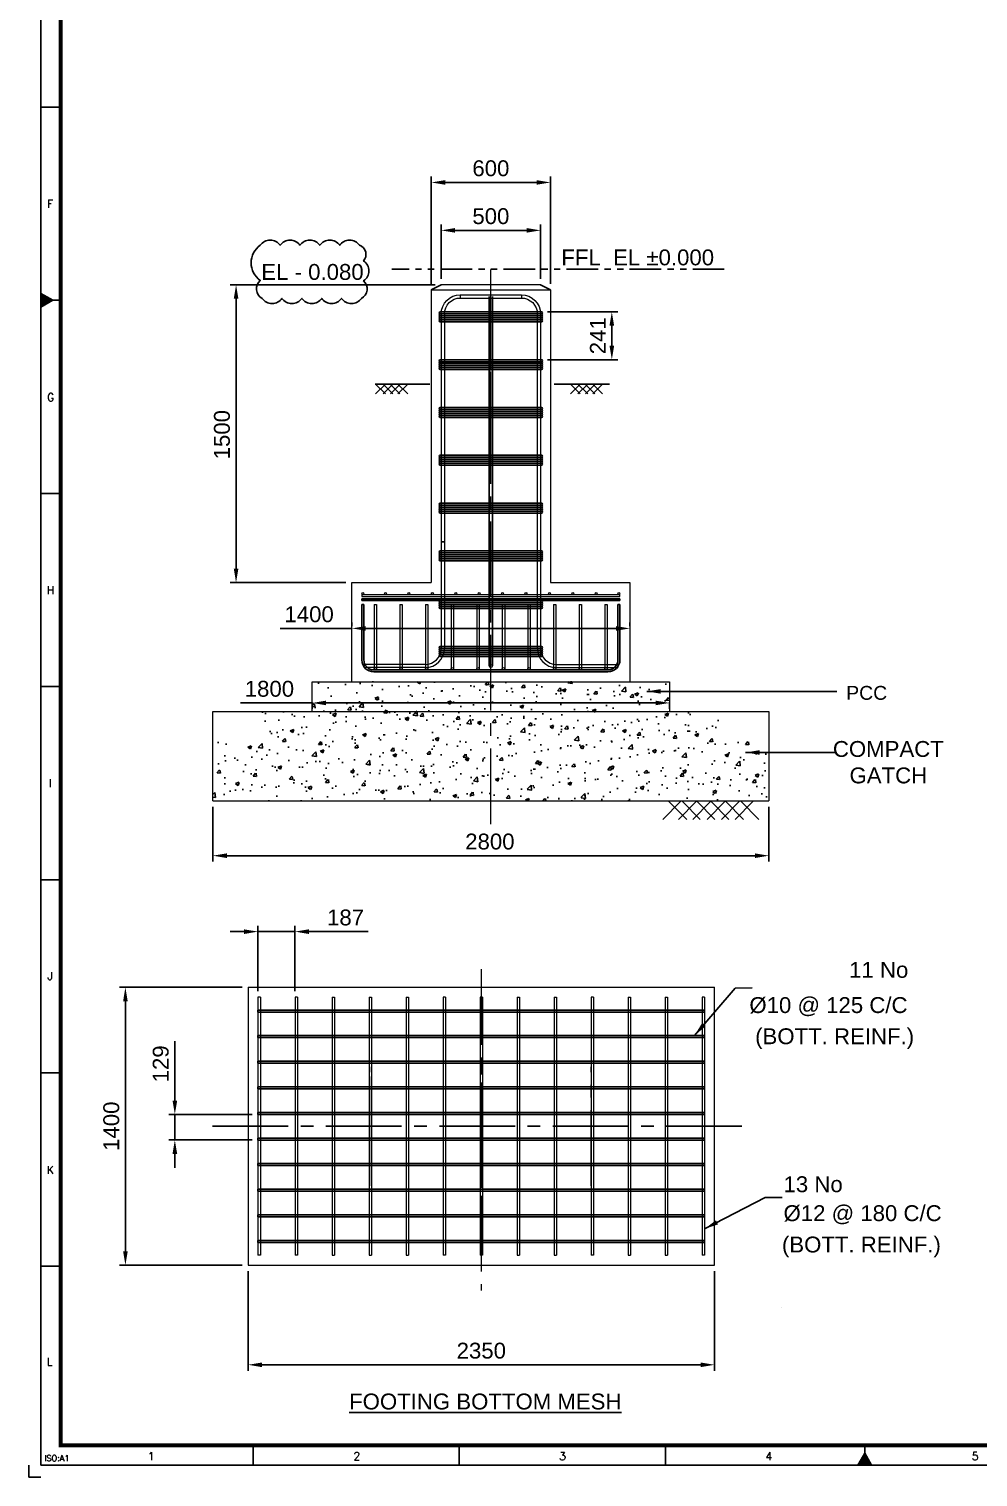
# Model space of a CAD drawing. Header units: millimetres. Extents: x -1055 to 11244, y -20673 to 2560.
# Drawn here: x 3362.9 to 3602, y 1148.8 to 1513.7 of the extents above; entities that cross this region are included whole.
import ezdxf
from ezdxf.enums import TextEntityAlignment as Align

# ---------------------------------------------------------------- set-up
doc = ezdxf.new("R2010")
doc.units = ezdxf.units.MM
doc.linetypes.add('CENTER2', pattern=[28.575, 19.05, -3.175, 3.175, -3.175])
doc.linetypes.add('PHANTOM2', pattern=[31.75, 15.875, -3.175, 3.175, -3.175, 3.175, -3.175])
doc.layers.add('BORDER', color=6, linetype='Continuous')
doc.styles.add('ROMANS', font='romans.shx', dxfattribs={"width": 0.8})
doc.styles.get("Standard").update_dxf_attribs({"font": 'arial.ttf'})
doc.dimstyles.new('ISO-25', dxfattribs={"dimtxt": 4, "dimasz": 3.5, "dimexe": 1.5, "dimexo": 1.5, "dimgap": 1.5, "dimtad": 1, "dimtxsty": 'Standard', "dimcen": 0, "dimadec": 0, "dimazin": 0, "dimtfac": 1, "dimtmove": 0, "dimatfit": 3, "dimfxl": 1, "dimarcsym": 0})

# ---------------------------------------------------------------- blocks, each defined once
blk = doc.blocks.new('A1B')
at = {"layer": 'BORDER', "color": 1}
for p, q in [((3, 345.17), (8, 345.17)), ((3, 247.84), (8, 247.84)), ((3, 199.17), (8, 199.17)), ((3, 150.51), (8, 150.51)), ((3, 101.84), (8, 101.84)), ((3, 53.17), (8, 53.17)), ((56.44, 8), (56.44, 3)), ((108.38, 8), (108.38, 3)), ((160.31, 8), (160.31, 3))]:
    blk.add_line(p, q, dxfattribs=at)
at = {"layer": 'BORDER'}
for p, q in [((6, 296.5), (3, 298.23)), ((8, 296.5), (3, 296.5)), ((6, 296.5), (3, 294.77)), ((210.5, 5), (210.5, 8)), ((210.5, 5), (210.5, 8)), ((210.5, 3), (210.5, 8)), ((210.5, 6), (208.77, 3)), ((210.5, 6), (212.23, 3))]:
    blk.add_line(p, q, dxfattribs=at)
blk.add_lwpolyline([(837, 3), (837, 590), (3, 590), (3, 3)], close=True, dxfattribs=at)
at = {"layer": 'BORDER', "const_width": 1}
blk.add_lwpolyline([(8, 8), (832, 8), (832, 585), (8, 585)], close=True, dxfattribs=at)
at = {"layer": 'BORDER', "color": 1}
blk.add_lwpolyline([(0, 3), (0, 0), (3, 0)], dxfattribs=at)
at = {"layer": 'BORDER'}
for points in [[(3, 298.23), (3, 294.77), (6, 296.5)], [(212.23, 3), (208.77, 3), (210.5, 6)]]:
    blk.add_solid(points, dxfattribs=at)
at = {"layer": 'BORDER', "color": 1, "style": 'ROMANS'}
for s, height, p in [('F', 2, (5.34, 319.81)), ('G', 2, (5.44, 271.07)), ('H', 2, (5.43, 222.46)), ('I', 2, (5.31, 173.82)), ('J', 2, (5.33, 125.23)), ('K', 2, (5.38, 76.36)), ('L', 2, (5.2, 28.07)), ('ISO:A1', 1.5, (7.03, 4)), ('1', 2, (30.81, 4.25)), ('2', 2, (82.56, 4.25)), ('3', 2, (134.41, 4.25)), ('4', 2, (186.37, 4.25)), ('5', 2, (238.32, 4.25))]:
    blk.add_text(s, height=height, dxfattribs=at).set_placement(p, align=Align.CENTER)
blk = doc.blocks.new('*D27901')
at = {"color": 0, "lineweight": -2}
for p, q in [((3465.27, 1449.21), (3413.59, 1449.21)), ((3415.09, 1445.71), (3415.09, 1377.71)), ((3442.77, 1374.21), (3413.59, 1374.21))]:
    blk.add_line(p, q, dxfattribs=at)
at = {"color": 0}
for points in [[(3415.68, 1445.71), (3414.51, 1445.71), (3415.09, 1449.21)], [(3414.51, 1377.71), (3415.68, 1377.71), (3415.09, 1374.21)]]:
    blk.add_solid(points, dxfattribs=at)
at = {"layer": 'Defpoints', "color": 0}
for p in [(3466.77, 1449.21), (3415.09, 1374.21), (3444.27, 1374.21)]:
    blk.add_point(p, dxfattribs=at)
at = {"color": 0, "insert": (3411.55, 1411.47), "char_height": 4, "attachment_point": 5, "rotation": 90}
blk.add_mtext('1500', dxfattribs=at)
blk = doc.blocks.new('*D27902')
at = {"color": 0, "lineweight": -2}
for p, q in [((3464.27, 1449.46), (3464.27, 1476.52)), ((3490.77, 1475.02), (3467.77, 1475.02)), ((3494.27, 1449.46), (3494.27, 1476.52))]:
    blk.add_line(p, q, dxfattribs=at)
at = {"color": 0}
for points in [[(3467.77, 1475.61), (3467.77, 1474.44), (3464.27, 1475.02)], [(3490.77, 1474.44), (3490.77, 1475.61), (3494.27, 1475.02)]]:
    blk.add_solid(points, dxfattribs=at)
at = {"layer": 'Defpoints', "color": 0}
for p in [(3464.27, 1475.02), (3464.27, 1447.96), (3494.27, 1447.96)]:
    blk.add_point(p, dxfattribs=at)
at = {"color": 0, "insert": (3479.27, 1478.57), "char_height": 4, "attachment_point": 5}
blk.add_mtext('600', dxfattribs=at)
blk = doc.blocks.new('*D27903')
at = {"color": 0, "lineweight": -2}
for p, q in [((3444.27, 1362.66), (3426.21, 1362.66)), ((3444.27, 1363.21), (3444.27, 1364.16)), ((3510.77, 1362.66), (3447.77, 1362.66)), ((3514.27, 1363.21), (3514.27, 1364.16))]:
    blk.add_line(p, q, dxfattribs=at)
at = {"color": 0}
for points in [[(3447.77, 1363.24), (3447.77, 1362.08), (3444.27, 1362.66)], [(3510.77, 1362.08), (3510.77, 1363.24), (3514.27, 1362.66)]]:
    blk.add_solid(points, dxfattribs=at)
at = {"layer": 'Defpoints', "color": 0}
for p in [(3444.27, 1362.66), (3444.27, 1361.71), (3514.27, 1361.71)]:
    blk.add_point(p, dxfattribs=at)
at = {"color": 0, "insert": (3433.49, 1366.2), "char_height": 4, "attachment_point": 5}
blk.add_mtext('1400', dxfattribs=at)
blk = doc.blocks.new('*D27904')
at = {"color": 0, "lineweight": -2}
for p, q in [((3434.27, 1343.88), (3416.21, 1343.88)), ((3434.27, 1343.96), (3434.27, 1342.38)), ((3437.77, 1343.88), (3520.77, 1343.88)), ((3524.27, 1343.96), (3524.27, 1342.38))]:
    blk.add_line(p, q, dxfattribs=at)
at = {"color": 0}
for points in [[(3437.77, 1344.46), (3437.77, 1343.3), (3434.27, 1343.88)], [(3520.77, 1343.3), (3520.77, 1344.46), (3524.27, 1343.88)]]:
    blk.add_solid(points, dxfattribs=at)
at = {"layer": 'Defpoints', "color": 0}
for p in [(3434.27, 1345.46), (3524.27, 1345.46), (3524.27, 1343.88)]:
    blk.add_point(p, dxfattribs=at)
at = {"color": 0, "insert": (3423.49, 1347.42), "char_height": 4, "attachment_point": 5}
blk.add_mtext('1800', dxfattribs=at)
blk = doc.blocks.new('*D27905')
at = {"color": 0, "lineweight": -2}
for p, q in [((3409.27, 1317.71), (3409.27, 1303.89)), ((3549.27, 1317.71), (3549.27, 1303.89)), ((3412.77, 1305.39), (3545.77, 1305.39))]:
    blk.add_line(p, q, dxfattribs=at)
at = {"color": 0}
for points in [[(3412.77, 1305.98), (3412.77, 1304.81), (3409.27, 1305.39)], [(3545.77, 1304.81), (3545.77, 1305.98), (3549.27, 1305.39)]]:
    blk.add_solid(points, dxfattribs=at)
at = {"layer": 'Defpoints', "color": 0}
for p in [(3409.27, 1319.21), (3549.27, 1319.21), (3549.27, 1305.39)]:
    blk.add_point(p, dxfattribs=at)
at = {"color": 0, "insert": (3479.02, 1308.93), "char_height": 4, "attachment_point": 5}
blk.add_mtext('2800', dxfattribs=at)
blk = doc.blocks.new('*D27906')
at = {"color": 0, "lineweight": -2}
for p, q in [((3466.77, 1450.71), (3466.77, 1464.45)), ((3491.77, 1450.71), (3491.77, 1464.45)), ((3470.27, 1462.95), (3488.27, 1462.95))]:
    blk.add_line(p, q, dxfattribs=at)
at = {"color": 0}
for points in [[(3470.27, 1463.54), (3470.27, 1462.37), (3466.77, 1462.95)], [(3488.27, 1462.37), (3488.27, 1463.54), (3491.77, 1462.95)]]:
    blk.add_solid(points, dxfattribs=at)
at = {"layer": 'Defpoints', "color": 0}
for p in [(3491.77, 1462.95), (3466.77, 1449.21), (3491.77, 1449.21)]:
    blk.add_point(p, dxfattribs=at)
at = {"color": 0, "insert": (3479.27, 1466.5), "char_height": 4, "attachment_point": 5}
blk.add_mtext('500', dxfattribs=at)
blk = doc.blocks.new('A$7E9611101311A7')
at = {"color": 113, "lineweight": 0}
for p, q in [((0, 52), (0, 0)), ((0.48, 52), (0, 52)), ((0.48, 52), (0.48, 0)), ((7.46, 52), (7.46, 0)), ((7.94, 52), (7.46, 52)), ((7.94, 52), (7.94, 0)), ((14.92, 52), (14.92, 0)), ((14.92, 52), (15.4, 52)), ((15.4, 52), (15.4, 0)), ((22.38, 52), (22.38, 0)), ((22.38, 52), (22.86, 52)), ((22.86, 52), (22.86, 0)), ((29.84, 52), (29.84, 0)), ((29.84, 52), (30.32, 52)), ((30.32, 52), (30.32, 0)), ((37.3, 52), (37.3, 0)), ((37.78, 52), (37.3, 52)), ((37.78, 52), (37.78, 0)), ((44.76, 52), (44.76, 0)), ((45.24, 52), (44.76, 52)), ((45.24, 52), (45.24, 0)), ((52.22, 52), (52.22, 0)), ((52.22, 52), (52.7, 52)), ((52.7, 52), (52.7, 0)), ((59.68, 52), (59.68, 0)), ((59.68, 52), (60.16, 52)), ((60.16, 52), (60.16, 0)), ((67.14, 52), (67.14, 0)), ((67.62, 52), (67.14, 52)), ((67.62, 52), (67.62, 0)), ((74.6, 52), (74.6, 0)), ((74.6, 52), (75.08, 52)), ((75.08, 52), (75.08, 0)), ((82.06, 52), (82.06, 0)), ((82.06, 52), (82.54, 52)), ((82.54, 52), (82.54, 0)), ((89.52, 52), (89.52, 0)), ((90, 52), (89.52, 52)), ((90, 52), (90, 0)), ((0.48, 0), (0, 0)), ((7.94, 0), (7.46, 0)), ((14.92, 0), (15.4, 0)), ((22.38, 0), (22.86, 0)), ((29.84, 0), (30.32, 0)), ((37.78, 0), (37.3, 0)), ((45.24, 0), (44.76, 0)), ((52.22, 0), (52.7, 0)), ((59.68, 0), (60.16, 0)), ((67.62, 0), (67.14, 0)), ((74.6, 0), (75.08, 0)), ((82.06, 0), (82.54, 0)), ((90, 0), (89.52, 0))]:
    blk.add_line(p, q, dxfattribs=at)
blk = doc.blocks.new('*D27908')
at = {"color": 0, "lineweight": -2}
for p, q in [((3418.11, 1200.73), (3418.11, 1175.62)), ((3535.61, 1200.73), (3535.61, 1175.62)), ((3421.61, 1177.12), (3532.11, 1177.12))]:
    blk.add_line(p, q, dxfattribs=at)
at = {"color": 0}
for points in [[(3421.61, 1177.7), (3421.61, 1176.53), (3418.11, 1177.12)], [(3532.11, 1176.53), (3532.11, 1177.7), (3535.61, 1177.12)]]:
    blk.add_solid(points, dxfattribs=at)
at = {"layer": 'Defpoints', "color": 0}
for p in [(3418.11, 1202.23), (3535.61, 1202.23), (3535.61, 1177.12)]:
    blk.add_point(p, dxfattribs=at)
at = {"color": 0, "insert": (3476.86, 1180.66), "char_height": 4, "attachment_point": 5}
blk.add_mtext('2350', dxfattribs=at)
blk = doc.blocks.new('*D27909')
at = {"color": 0, "lineweight": -2}
for p, q in [((3416.61, 1272.23), (3385.72, 1272.23)), ((3387.22, 1268.73), (3387.22, 1205.73)), ((3416.61, 1202.23), (3385.72, 1202.23))]:
    blk.add_line(p, q, dxfattribs=at)
at = {"color": 0}
for points in [[(3387.8, 1268.73), (3386.64, 1268.73), (3387.22, 1272.23)], [(3386.64, 1205.73), (3387.8, 1205.73), (3387.22, 1202.23)]]:
    blk.add_solid(points, dxfattribs=at)
at = {"layer": 'Defpoints', "color": 0}
for p in [(3418.11, 1272.23), (3387.22, 1202.23), (3418.11, 1202.23)]:
    blk.add_point(p, dxfattribs=at)
at = {"color": 0, "insert": (3383.68, 1237.23), "char_height": 4, "attachment_point": 5, "rotation": 90}
blk.add_mtext('1400', dxfattribs=at)
blk = doc.blocks.new('*D27914')
at = {"color": 0, "lineweight": -2}
for p, q in [((3493.52, 1442.41), (3511.23, 1442.41)), ((3509.73, 1438.91), (3509.73, 1433.86)), ((3493.52, 1430.36), (3511.23, 1430.36))]:
    blk.add_line(p, q, dxfattribs=at)
at = {"color": 0}
for points in [[(3510.31, 1438.91), (3509.15, 1438.91), (3509.73, 1442.41)], [(3509.15, 1433.86), (3510.31, 1433.86), (3509.73, 1430.36)]]:
    blk.add_solid(points, dxfattribs=at)
at = {"layer": 'Defpoints', "color": 0}
for p in [(3492.02, 1442.41), (3492.02, 1430.36), (3509.73, 1430.36)]:
    blk.add_point(p, dxfattribs=at)
at = {"color": 0, "insert": (3506.22, 1436.39), "char_height": 4, "attachment_point": 5, "rotation": 90}
blk.add_mtext('241', dxfattribs=at)
blk = doc.blocks.new('*D27915')
at = {"color": 0, "lineweight": -2}
for p, q in [((3417.11, 1286.26), (3413.61, 1286.26)), ((3420.61, 1271.23), (3420.61, 1287.76)), ((3420.61, 1286.26), (3429.93, 1286.26)), ((3429.93, 1271.23), (3429.93, 1287.76)), ((3433.43, 1286.26), (3448.4, 1286.26))]:
    blk.add_line(p, q, dxfattribs=at)
at = {"color": 0}
for points in [[(3417.11, 1285.67), (3417.11, 1286.84), (3420.61, 1286.26)], [(3433.43, 1286.84), (3433.43, 1285.67), (3429.93, 1286.26)]]:
    blk.add_solid(points, dxfattribs=at)
at = {"layer": 'Defpoints', "color": 0}
for p in [(3429.93, 1286.26), (3420.61, 1269.73), (3429.93, 1269.73)]:
    blk.add_point(p, dxfattribs=at)
at = {"color": 0, "insert": (3442.67, 1289.8), "char_height": 4, "attachment_point": 5}
blk.add_mtext('187', dxfattribs=at)
blk = doc.blocks.new('*D27916')
at = {"color": 0, "lineweight": -2}
for p, q in [((3399.67, 1243.71), (3399.67, 1258.68)), ((3419.11, 1240.21), (3398.17, 1240.21)), ((3399.67, 1233.76), (3399.67, 1240.21)), ((3419.11, 1233.76), (3398.17, 1233.76)), ((3399.67, 1230.26), (3399.67, 1226.76))]:
    blk.add_line(p, q, dxfattribs=at)
at = {"color": 0}
for points in [[(3399.09, 1243.71), (3400.26, 1243.71), (3399.67, 1240.21)], [(3400.26, 1230.26), (3399.09, 1230.26), (3399.67, 1233.76)]]:
    blk.add_solid(points, dxfattribs=at)
at = {"layer": 'Defpoints', "color": 0}
for p in [(3399.67, 1240.21), (3420.61, 1240.21), (3420.61, 1233.76)]:
    blk.add_point(p, dxfattribs=at)
at = {"color": 0, "insert": (3396.13, 1252.94), "char_height": 4, "attachment_point": 5, "rotation": 90}
blk.add_mtext('129', dxfattribs=at)

msp = doc.modelspace()

# ---------------------------------------------------------------- hatches: boundary and pattern name
h = msp.add_hatch()
h.set_pattern_fill('AR-CONC', color=256, scale=0.05)
h.set_pattern_definition([(50, (583.0814, -11575.146), (9.1092334, -0.7969543), [0.9525, -10.4775]), (355, (583.081, -11575.146), (-1.762141, 9.552832), [0.762, -8.382]), (100.451, (583.8405, -11575.212), (7.347125, 8.7558344), [0.8095, -8.9045]), (46.1842, (583.081, -11572.606), (13.553952, -2.102116), [1.42875, -15.71625]), (96.6356, (584.211, -11572.781), (11.870212, 12.371278), [1.21425, -13.35675]), (351.184, (583.081, -11572.606), (11.87023, 12.371256), [1.143, -12.573]), (21, (584.3514, -11573.241), (7.580744, -5.113276), [0.9525, -10.4775]), (326, (584.351, -11573.241), (3.0901014, 9.209398), [0.762, -8.382]), (71.4514, (584.983, -11573.667), (10.6708245, 4.096143), [0.8095, -8.9045]), (37.5, (583.0814, -11575.1458), (0.1544302, 4.22775194), [0, -8.2804, 0, -8.509, 0, -8.41375]), (7.5, (583.0814, -11575.1458), (3.3409831, 5.0090287), [0, -4.8514, 0, -8.0899, 0, -3.20675]), (327.5, (580.2493, -11575.1458), (6.7795298, -0.2864372), [0, -3.175, 0, -9.906, 0, -13.1445]), (317.5, (578.9793, -11575.146), (7.406459, 1.2713246), [0, -4.1275, 0, -6.5786, 0, -9.3345])])
h.paths.add_polyline_path([(3479.269774, 1319.207461), (3479.269774, 1334.207461), (3409.269495, 1334.207461), (3409.269495, 1319.207461)])
h.paths.add_polyline_path([(3549.269495, 1331.398948), (3549.269495, 1334.207461), (3479.269774, 1334.207461), (3479.269774, 1319.207461), (3549.269495, 1319.207461)])
h.paths.add_polyline_path([(3479.269774, 1334.207461), (3479.269774, 1341.707461), (3421.769495, 1341.707461), (3421.769495, 1334.207461)])
h.paths.add_polyline_path([(3536.769495, 1334.207461), (3536.769495, 1341.707461), (3479.269774, 1341.707461), (3479.269774, 1334.207461)])
h.paths.add_polyline_path([(3479.269774, 1341.707461), (3479.269774, 1349.207461), (3434.269495, 1349.207461), (3434.269495, 1341.707461)])
h.paths.add_polyline_path([(3524.269495, 1343.721787), (3524.269495, 1349.207461), (3479.269774, 1349.207461), (3479.269774, 1341.707461), (3524.269495, 1341.707461)])
h.paths.add_polyline_path([(3391.285495, 1333.850361), (3405.269495, 1333.850361), (3405.269495, 1327.766361), (3391.285495, 1327.766361)], flags=9)
h.paths.add_polyline_path([(3376.214263, 1349.207461), (3376.214263, 1359.643461), (3382.298263, 1359.643461), (3382.298263, 1349.207461)], flags=9)
h.paths.add_polyline_path([(3376.221014, 1321.303461), (3376.221014, 1332.111461), (3382.305014, 1332.111461), (3382.305014, 1321.303461)], flags=9)
h.paths.add_polyline_path([(3391.285495, 1333.850361), (3405.269495, 1333.850361), (3405.269495, 1327.766361), (3391.285495, 1327.766361)], flags=9)
h.paths.add_polyline_path([(3403.785495, 1344.541461), (3417.769495, 1344.541461), (3417.769495, 1338.457461), (3403.785495, 1338.457461)], flags=9)
h.paths.add_polyline_path([(3403.785495, 1344.541461), (3417.769495, 1344.541461), (3417.769495, 1338.457461), (3403.785495, 1338.457461)], flags=9)
h.paths.add_polyline_path([(3416.729495, 1352.190548), (3430.269495, 1352.190548), (3430.269495, 1346.106548), (3416.729495, 1346.106548)], flags=9)
h.paths.add_polyline_path([(3416.729495, 1352.190548), (3430.269495, 1352.190548), (3430.269495, 1346.106548), (3416.729495, 1346.106548)], flags=9)

# ---------------------------------------------------------------- linework, layer by layer
at = {"color": 2, "linetype": 'PHANTOM2', "ltscale": 0.5}
msp.add_line((3538.032669, 1453.207461), (3454.348891, 1453.207461), dxfattribs=at)
at = {"color": 3, "linetype": 'CENTER2', "lineweight": 0}
for p, q in [((3479.269495, 1408.299481), (3479.269495, 1452.303946)), ((3479.269774, 1313.376344), (3479.269774, 1455.038579)), ((3476.859745, 1276.808248), (3476.859745, 1195.829363))]:
    msp.add_line(p, q, dxfattribs=at)
for p, q in [((3466.769774, 1449.207461), (3464.269495, 1447.957461)), ((3491.769774, 1449.207461), (3494.269774, 1447.957461)), ((3463.858519, 1424.207461), (3450.101258, 1424.207461)), ((3452.699562, 1424.207461), (3450.247499, 1421.755398)), ((3450.247499, 1424.207461), (3452.699562, 1421.755398)), ((3454.574562, 1424.207461), (3452.122499, 1421.755398)), ((3452.122499, 1424.207461), (3454.574562, 1421.755398)), ((3453.892401, 1424.207461), (3456.344464, 1421.755398)), ((3456.449562, 1424.207461), (3453.997499, 1421.755398)), ((3458.324562, 1424.207461), (3455.872499, 1421.755398)), ((3455.872499, 1424.207461), (3458.324562, 1421.755398)), ((3495.226426, 1424.207461), (3509.164364, 1424.207461)), ((3501.786986, 1424.207461), (3499.334923, 1421.755398)), ((3499.334923, 1424.207461), (3501.786986, 1421.755398)), ((3503.661986, 1424.207461), (3501.209923, 1421.755398)), ((3501.209923, 1424.207461), (3503.661986, 1421.755398)), ((3502.979824, 1424.207461), (3505.431888, 1421.755398)), ((3505.536986, 1424.207461), (3503.084923, 1421.755398)), ((3507.411986, 1424.207461), (3504.959923, 1421.755398)), ((3504.959923, 1424.207461), (3507.411986, 1421.755398)), ((3467.569495, 1384.467673), (3466.769495, 1384.467673)), ((3527.125629, 1319.089862), (3522.582131, 1314.546364)), ((3524.042301, 1319.089862), (3528.5858, 1314.546364)), ((3531.036192, 1319.089862), (3526.492694, 1314.546364)), ((3527.464044, 1319.089862), (3532.007542, 1314.546364)), ((3534.683543, 1319.089862), (3530.140045, 1314.546364)), ((3531.111395, 1319.089862), (3535.654893, 1314.546364)), ((3538.255692, 1319.089862), (3533.712193, 1314.546364)), ((3534.683543, 1319.089862), (3539.227042, 1314.546364)), ((3541.903043, 1319.089862), (3537.359545, 1314.546364)), ((3538.330895, 1319.089862), (3542.874393, 1314.546364)), ((3545.324785, 1319.089862), (3540.781287, 1314.546364)), ((3542.241457, 1319.089862), (3546.784955, 1314.546364)), ((3449.184745, 1249.733859), (3449.184745, 1224.733859)), ((3552.578719, 1191.486098), (3552.578719, 1191.486098))]:
    msp.add_line(p, q)
at = {"color": 50, "lineweight": 0}
for p, q in [((3491.769774, 1449.207461), (3466.769774, 1449.207461)), ((3464.269495, 1447.957461), (3464.269495, 1374.207461)), ((3464.269495, 1447.957461), (3494.269495, 1447.957461)), ((3471.569495, 1446.707461), (3486.969774, 1446.707461)), ((3471.569495, 1446.707461), (3471.569495, 1445.907461)), ((3471.569495, 1445.907461), (3486.969774, 1445.907461)), ((3486.969774, 1446.707461), (3486.969774, 1445.907461)), ((3494.269495, 1447.957461), (3494.269495, 1374.207461)), ((3466.769495, 1441.907461), (3466.769495, 1357.607461)), ((3467.569495, 1441.907461), (3467.569495, 1357.607461)), ((3490.969774, 1441.907461), (3490.969774, 1357.607461)), ((3491.769774, 1441.907461), (3491.769774, 1357.607461)), ((3420.519774, 1374.207461), (3429.269774, 1374.207461)), ((3444.269495, 1349.207461), (3444.269495, 1374.207461)), ((3444.269495, 1374.207461), (3464.269495, 1374.207461)), ((3494.269495, 1374.207461), (3514.269495, 1374.207461)), ((3514.269495, 1374.207461), (3514.269495, 1349.207461)), ((3447.269774, 1353.607461), (3447.269774, 1352.807461)), ((3462.769495, 1353.607461), (3447.269774, 1353.607461)), ((3462.769495, 1352.807461), (3447.269774, 1352.807461)), ((3495.769774, 1353.607461), (3511.269774, 1353.607461)), ((3495.769774, 1352.807461), (3511.269774, 1352.807461)), ((3511.269774, 1353.607461), (3511.269774, 1352.807461)), ((3434.269495, 1341.707461), (3434.269495, 1349.207461)), ((3434.269495, 1349.207461), (3524.269495, 1349.207461)), ((3524.269495, 1349.207461), (3524.269495, 1341.707461)), ((3409.269495, 1319.207461), (3409.269495, 1341.707461)), ((3409.269495, 1341.707461), (3549.269495, 1341.707461)), ((3549.269495, 1341.707461), (3549.269495, 1319.207461)), ((3409.269495, 1319.207461), (3549.269495, 1319.207461)), ((3418.109745, 1272.233859), (3418.109745, 1202.233859)), ((3418.109745, 1272.233859), (3535.609745, 1272.233859)), ((3535.609745, 1202.233859), (3535.609745, 1272.233859)), ((3418.109745, 1202.233859), (3535.609745, 1202.233859))]:
    msp.add_line(p, q, dxfattribs=at)
at = {"color": 4}
for p, q in [((3478.869774, 1446.307461), (3478.869774, 1353.207461)), ((3479.669774, 1446.307461), (3479.669774, 1353.207461))]:
    msp.add_line(p, q, dxfattribs=at)
at = {"color": 1}
for p, q in [((3466.519495, 1442.407461), (3492.019774, 1442.407461)), ((3466.519495, 1441.907461), (3492.019774, 1441.907461)), ((3466.519495, 1441.907461), (3492.019774, 1441.907461)), ((3466.519495, 1441.407461), (3492.019774, 1441.407461)), ((3466.519495, 1441.407461), (3492.019774, 1441.407461)), ((3466.519495, 1440.907461), (3492.019774, 1440.907461)), ((3466.519495, 1440.907461), (3492.019774, 1440.907461)), ((3466.519495, 1440.407461), (3492.019774, 1440.407461)), ((3466.519495, 1440.407461), (3492.019774, 1440.407461)), ((3466.519495, 1439.907461), (3492.019774, 1439.907461)), ((3466.519495, 1430.364604), (3492.019774, 1430.364604)), ((3466.519495, 1429.864604), (3492.019774, 1429.864604)), ((3466.519495, 1429.364604), (3492.019774, 1429.364604)), ((3466.519495, 1429.364604), (3492.019774, 1429.364604)), ((3466.519495, 1428.864604), (3492.019774, 1428.864604)), ((3466.519495, 1428.864604), (3492.019774, 1428.864604)), ((3466.519495, 1428.364604), (3492.019774, 1428.364604)), ((3466.519495, 1428.364604), (3492.019774, 1428.364604)), ((3466.519495, 1427.864604), (3492.019774, 1427.864604)), ((3466.519495, 1418.321747), (3492.019774, 1418.321747)), ((3466.519495, 1417.821747), (3492.019774, 1417.821747)), ((3466.519495, 1417.321747), (3492.019774, 1417.321747)), ((3466.519495, 1417.321747), (3492.019774, 1417.321747)), ((3466.519495, 1416.821747), (3492.019774, 1416.821747)), ((3466.519495, 1416.821747), (3492.019774, 1416.821747)), ((3466.519495, 1416.321747), (3492.019774, 1416.321747)), ((3466.519495, 1416.321747), (3492.019774, 1416.321747)), ((3466.519495, 1415.821747), (3492.019774, 1415.821747)), ((3466.519495, 1406.27889), (3492.019774, 1406.27889)), ((3466.519495, 1405.77889), (3492.019774, 1405.77889)), ((3466.519495, 1405.27889), (3492.019774, 1405.27889)), ((3466.519495, 1405.27889), (3492.019774, 1405.27889)), ((3466.519495, 1404.77889), (3492.019774, 1404.77889)), ((3466.519495, 1404.77889), (3492.019774, 1404.77889)), ((3466.519495, 1404.27889), (3492.019774, 1404.27889)), ((3466.519495, 1404.27889), (3492.019774, 1404.27889)), ((3466.519495, 1403.77889), (3492.019774, 1403.77889)), ((3466.519495, 1394.236033), (3492.019774, 1394.236033)), ((3466.519495, 1393.736033), (3492.019774, 1393.736033)), ((3466.519495, 1393.236033), (3492.019774, 1393.236033)), ((3466.519495, 1393.236033), (3492.019774, 1393.236033)), ((3466.519495, 1392.736033), (3492.019774, 1392.736033)), ((3466.519495, 1392.736033), (3492.019774, 1392.736033)), ((3466.519495, 1392.236033), (3492.019774, 1392.236033)), ((3466.519495, 1392.236033), (3492.019774, 1392.236033)), ((3466.519495, 1391.736033), (3492.019774, 1391.736033)), ((3466.519495, 1382.193176), (3492.019774, 1382.193176)), ((3466.519495, 1381.693176), (3492.019774, 1381.693176)), ((3466.519495, 1381.193176), (3492.019774, 1381.193176)), ((3466.519495, 1381.193176), (3492.019774, 1381.193176)), ((3466.519495, 1380.693176), (3492.019774, 1380.693176)), ((3466.519495, 1380.693176), (3492.019774, 1380.693176)), ((3466.519495, 1380.193176), (3492.019774, 1380.193176)), ((3466.519495, 1380.193176), (3492.019774, 1380.193176)), ((3466.519495, 1379.693176), (3492.019774, 1379.693176)), ((3446.769774, 1370.150319), (3511.769774, 1370.150319)), ((3446.769774, 1370.150319), (3446.769774, 1369.650319)), ((3446.769774, 1369.650319), (3511.769774, 1369.650319)), ((3466.519495, 1370.150319), (3492.019774, 1370.150319)), ((3466.519495, 1369.650319), (3492.019774, 1369.650319)), ((3466.519495, 1369.150319), (3492.019774, 1369.150319)), ((3466.519495, 1369.150319), (3492.019774, 1369.150319)), ((3466.519495, 1368.650319), (3492.019774, 1368.650319)), ((3466.519495, 1368.650319), (3492.019774, 1368.650319)), ((3511.769774, 1370.150319), (3511.769774, 1369.650319)), ((3466.519495, 1368.150319), (3492.019774, 1368.150319)), ((3466.519495, 1368.150319), (3492.019774, 1368.150319)), ((3466.519495, 1367.650319), (3492.019774, 1367.650319)), ((3466.519495, 1358.107461), (3492.019774, 1358.107461)), ((3466.519495, 1357.607461), (3492.019774, 1357.607461)), ((3466.519495, 1357.107461), (3492.019774, 1357.107461)), ((3466.519495, 1357.107461), (3492.019774, 1357.107461)), ((3466.519495, 1356.607461), (3492.019774, 1356.607461)), ((3466.519495, 1356.607461), (3492.019774, 1356.607461)), ((3466.519495, 1356.107461), (3492.019774, 1356.107461)), ((3466.519495, 1356.107461), (3492.019774, 1356.107461)), ((3466.519495, 1355.607461), (3492.019774, 1355.607461))]:
    msp.add_line(p, q, dxfattribs=at)
at = {"color": 4, "lineweight": 0}
for p, q in [((3446.769774, 1371.207461), (3511.769774, 1371.207461)), ((3446.769774, 1371.207461), (3446.769774, 1370.707461)), ((3446.769774, 1370.707461), (3511.769774, 1370.707461)), ((3511.769774, 1370.707461), (3511.769774, 1371.207461))]:
    msp.add_line(p, q, dxfattribs=at)
at = {"color": 5}
for p, q in [((3446.769774, 1354.707461), (3446.769774, 1368.707461)), ((3446.769774, 1368.707461), (3447.269774, 1368.707461)), ((3447.269774, 1354.707461), (3447.269774, 1368.707461)), ((3511.769774, 1368.707461), (3511.269774, 1368.707461)), ((3511.269774, 1354.707461), (3511.269774, 1368.707461)), ((3511.769774, 1354.707461), (3511.769774, 1368.707461)), ((3449.769774, 1352.207461), (3508.769774, 1352.207461)), ((3449.769774, 1351.707461), (3508.769774, 1351.707461))]:
    msp.add_line(p, q, dxfattribs=at)
at = {"color": 6, "lineweight": 0}
for p, q in [((3449.894774, 1368.707461), (3449.894774, 1352.507461)), ((3449.894774, 1368.707461), (3450.494774, 1368.707461)), ((3450.494774, 1368.707461), (3450.494774, 1352.507461)), ((3456.344774, 1368.707461), (3456.344774, 1352.507461)), ((3456.344774, 1368.707461), (3456.944774, 1368.707461)), ((3456.944774, 1368.707461), (3456.944774, 1352.507461)), ((3462.794774, 1368.707461), (3462.794774, 1352.507461)), ((3462.794774, 1368.707461), (3463.394774, 1368.707461)), ((3463.394774, 1368.707461), (3463.394774, 1352.507461)), ((3469.244774, 1368.707461), (3469.244774, 1352.507461)), ((3469.244774, 1368.707461), (3469.844774, 1368.707461)), ((3469.844774, 1368.707461), (3469.844774, 1352.507461)), ((3475.694774, 1368.707461), (3475.694774, 1352.507461)), ((3475.694774, 1368.707461), (3476.294774, 1368.707461)), ((3476.294774, 1368.707461), (3476.294774, 1352.507461)), ((3482.144774, 1368.707461), (3482.144774, 1352.507461)), ((3482.144774, 1368.707461), (3482.744774, 1368.707461)), ((3482.744774, 1368.707461), (3482.744774, 1352.507461)), ((3488.594774, 1368.707461), (3488.594774, 1352.507461)), ((3488.594774, 1368.707461), (3489.194774, 1368.707461)), ((3489.194774, 1368.707461), (3489.194774, 1352.507461)), ((3495.044774, 1368.707461), (3495.044774, 1352.507461)), ((3495.044774, 1368.707461), (3495.644774, 1368.707461)), ((3495.644774, 1368.707461), (3495.644774, 1352.507461)), ((3501.494774, 1368.707461), (3501.494774, 1352.507461)), ((3501.494774, 1368.707461), (3502.094774, 1368.707461)), ((3502.094774, 1368.707461), (3502.094774, 1352.507461)), ((3507.944774, 1368.707461), (3507.944774, 1352.507461)), ((3507.944774, 1368.707461), (3508.544774, 1368.707461)), ((3508.544774, 1368.707461), (3508.544774, 1352.507461))]:
    msp.add_line(p, q, dxfattribs=at)
at = {"color": 113, "lineweight": 0}
msp.add_line((3511.769774, 1368.707461), (3511.769774, 1357.175988), dxfattribs=at)
at = {"color": 3, "linetype": 'CENTER2'}
for p, q in [((3449.184745, 1222.233859), (3449.184745, 1252.233859)), ((3476.859745, 1221.697866), (3476.859745, 1253.332267)), ((3504.534745, 1222.233859), (3504.534745, 1252.233859)), ((3542.509938, 1237.233859), (3406.547103, 1237.233859))]:
    msp.add_line(p, q, dxfattribs=at)
at = {"color": 1}
msp.add_lwpolyline([(3421.187015, 1459.209852, -0.5206), (3426.187015, 1459.209852, -0.5206), (3431.187015, 1459.209852, -0.5206), (3436.187015, 1459.209852, -0.5206), (3441.187015, 1459.209852, -0.5206), (3446.187015, 1459.209852, -0.5206), (3447.216995, 1455.239832, -0.5206), (3447.216995, 1450.239832, -0.5206), (3446.656358, 1445.800469, -0.5206), (3441.656358, 1445.800469, -0.5206), (3436.656358, 1445.800469, -0.5206), (3431.656358, 1445.800469, -0.5206), (3426.656358, 1445.800469, -0.5206), (3421.656358, 1445.800469, -0.5206), (3421.187015, 1450.331125, -0.5206), (3421.187015, 1459.209852, -0.5206)], format="xyb", close=True, dxfattribs=at)
for points in [[(3420.609745, 1266.508859), (3533.109745, 1266.508859), (3533.109745, 1266.008859), (3420.609745, 1266.008859)], [(3420.609745, 1259.558859), (3533.109745, 1259.558859), (3533.109745, 1260.058859), (3420.609745, 1260.058859)], [(3420.609745, 1253.108859), (3533.109745, 1253.108859), (3533.109745, 1253.608859), (3420.609745, 1253.608859)], [(3420.609745, 1247.158859), (3533.109745, 1247.158859), (3533.109745, 1246.658859), (3420.609745, 1246.658859)], [(3420.609745, 1240.708859), (3533.109745, 1240.708859), (3533.109745, 1240.208859), (3420.609745, 1240.208859)], [(3420.609745, 1233.758859), (3533.109745, 1233.758859), (3533.109745, 1234.258859), (3420.609745, 1234.258859)], [(3420.609745, 1227.308859), (3533.109745, 1227.308859), (3533.109745, 1227.808859), (3420.609745, 1227.808859)], [(3420.609745, 1220.858859), (3533.109745, 1220.858859), (3533.109745, 1221.358859), (3420.609745, 1221.358859)], [(3420.609745, 1214.908859), (3533.109745, 1214.908859), (3533.109745, 1214.408859), (3420.609745, 1214.408859)], [(3420.609745, 1208.458859), (3533.109745, 1208.458859), (3533.109745, 1207.958859), (3420.609745, 1207.958859)]]:
    msp.add_lwpolyline(points, close=True)
for centre in [(3466.519495, 1442.157461), (3466.519495, 1441.657461), (3466.519495, 1441.157461), (3492.019774, 1442.157461), (3492.019774, 1441.657461), (3492.019774, 1441.157461), (3466.519495, 1440.657461), (3466.519495, 1440.157461), (3492.019774, 1440.657461), (3492.019774, 1440.157461), (3466.519495, 1430.114604), (3492.019774, 1430.114604), (3466.519495, 1429.614604), (3466.519495, 1429.114604), (3466.519495, 1428.614604), (3466.519495, 1428.114604), (3492.019774, 1429.614604), (3492.019774, 1429.114604), (3492.019774, 1428.614604), (3492.019774, 1428.114604), (3466.519495, 1418.071747), (3466.519495, 1417.571747), (3466.519495, 1417.071747), (3466.519495, 1416.571747), (3466.519495, 1416.071747), (3492.019774, 1418.071747), (3492.019774, 1417.571747), (3492.019774, 1417.071747), (3492.019774, 1416.571747), (3492.019774, 1416.071747), (3466.519495, 1406.02889), (3466.519495, 1405.52889), (3466.519495, 1405.02889), (3466.519495, 1404.52889), (3492.019774, 1406.02889), (3492.019774, 1405.52889), (3492.019774, 1405.02889), (3492.019774, 1404.52889), (3466.519495, 1404.02889), (3492.019774, 1404.02889), (3466.519495, 1393.986033), (3492.019774, 1393.986033), (3466.519495, 1393.486033), (3466.519495, 1392.986033), (3466.519495, 1392.486033), (3466.519495, 1391.986033), (3492.019774, 1393.486033), (3492.019774, 1392.986033), (3492.019774, 1392.486033), (3492.019774, 1391.986033), (3466.519495, 1381.943176), (3466.519495, 1381.443176), (3466.519495, 1380.943176), (3466.519495, 1380.443176), (3466.519495, 1379.943176), (3492.019774, 1381.943176), (3492.019774, 1381.443176), (3492.019774, 1380.943176), (3492.019774, 1380.443176), (3492.019774, 1379.943176), (3466.519495, 1369.900319), (3466.519495, 1369.900319), (3466.519495, 1369.400319), (3466.519495, 1368.900319), (3466.519495, 1368.400319), (3492.019774, 1369.900319), (3492.019774, 1369.400319), (3492.019774, 1368.900319), (3492.019774, 1368.400319), (3466.519495, 1367.900319), (3492.019774, 1367.900319), (3466.519495, 1357.857461), (3466.519495, 1357.357461), (3492.019774, 1357.857461), (3492.019774, 1357.357461), (3466.519495, 1356.857461), (3466.519495, 1356.357461), (3466.519495, 1355.857461), (3492.019774, 1356.857461), (3492.019774, 1356.357461), (3492.019774, 1355.857461)]:
    msp.add_circle(centre, 0.25, dxfattribs=at)
at = {"color": 113, "lineweight": 0}
for centre in [(3447.019774, 1371.457461), (3452.743458, 1371.457461), (3458.638195, 1371.457461), (3464.532932, 1371.457461), (3470.427669, 1371.457461), (3476.322406, 1371.457461), (3482.217143, 1371.457461), (3488.111879, 1371.457461), (3488.111879, 1371.457461), (3494.006616, 1371.457461), (3494.006616, 1371.457461), (3499.901353, 1371.457461), (3499.901353, 1371.457461), (3505.79609, 1371.457461), (3511.519774, 1371.457461)]:
    msp.add_circle(centre, 0.25, dxfattribs=at)
at = {"color": 6, "lineweight": 0}
for centre in [(3450.194774, 1352.507461), (3456.644774, 1352.507461), (3463.094774, 1352.507461), (3469.544774, 1352.507461), (3475.994774, 1352.507461), (3482.444774, 1352.507461), (3488.894774, 1352.507461), (3495.344774, 1352.507461), (3501.794774, 1352.507461), (3508.244774, 1352.507461)]:
    msp.add_circle(centre, 0.3, dxfattribs=at)
at = {"color": 50, "lineweight": 0}
msp.add_circle((3479.269774, 1353.207461), 0.4, dxfattribs=at)
at = {"color": 50, "lineweight": 0, "extrusion": (0, 0, -1)}
for centre, radius, start, end in [((-3471.569495, 1441.907461), 4.8, 0, 90), ((-3471.569495, 1441.907461), 4, 0, 90), ((-3486.969774, 1441.907461), 4.8, 90, 180), ((-3486.969774, 1441.907461), 4, 90, 180)]:
    msp.add_arc(centre, radius, start, end, dxfattribs=at)
at = {"color": 50, "lineweight": 0}
for centre, radius, start, end in [((3462.769495, 1357.607461), 4, 270, 0), ((3462.769495, 1357.607461), 4.8, 270, 0), ((3495.769774, 1357.607461), 4.8, 180, 270), ((3495.769774, 1357.607461), 4, 180, 270)]:
    msp.add_arc(centre, radius, start, end, dxfattribs=at)
at = {"color": 5, "extrusion": (0, 0, -1)}
for centre, radius, start, end in [((-3449.769774, 1354.707461), 3, 270, 0), ((-3449.769774, 1354.707461), 2.5, 270, 0), ((-3508.769774, 1354.707461), 2.5, 180, 270), ((-3508.769774, 1354.707461), 3, 180, 270)]:
    msp.add_arc(centre, radius, start, end, dxfattribs=at)

# ---------------------------------------------------------------- block references
msp.add_blockref('A1B', (3362.929919, 1148.838959))
at = {"xscale": 1.25, "yscale": 1.25, "zscale": 1.25}
msp.add_blockref('A$7E9611101311A7', (3420.609745, 1204.733859), dxfattribs=at)

# ---------------------------------------------------------------- texts
at = {"color": 130}
for s, p in [('FFL  EL %%p0.000', (3497.013823, 1456.142478)), ('EL - 0.080', (3421.445621, 1452.474892)), ('11 No', (3569.503524, 1276.624415)), ('%%C10 @ 125 C/C', (3544.37824, 1267.749938)), ('(BOTT. REINF.)', (3545.833392, 1259.897319)), ('13 No', (3552.980895, 1222.613873)), ('%%C12 @ 180 C/C', (3552.980895, 1215.321148)), ('(BOTT. REINF.)', (3552.578719, 1207.423805))]:
    msp.add_text(s, height=4, dxfattribs=at).set_placement(p, align=Align.MIDDLE_LEFT)
at = {"color": 130, "attachment_point": 5}
for s, insert, char_height in [('PCC', (3573.927381, 1346.389942), 3.5), ('COMPACT\\PGATCH', (3579.383002, 1328.921482), 4)]:
    msp.add_mtext(s, dxfattribs=dict(at, insert=insert, char_height=char_height))
at = {"color": 130, "insert": (3443.561883, 1169.871415), "char_height": 4, "width": 115.82139191, "attachment_point": 1}
msp.add_mtext('{\\LFOOTING BOTTOM MESH}', dxfattribs=at)

# ---------------------------------------------------------------- dimensions: what is measured, and where the dimension line sits
for base, p1, p2, override, picture, middle in [((3464.269495, 1475.023245), (3494.269495, 1447.957461), (3464.269495, 1447.957461), {"dimtxt": 4, "dimasz": 3.5, "dimexe": 1.5, "dimexo": 1.5, "dimgap": 1.5, "dimdec": 0, "dimlfac": 20}, '*D27902', (3479.269495, 1475.023245)), ((3444.269495, 1362.658604), (3514.269495, 1361.707461), (3444.269495, 1361.707461), {"dimtxt": 4, "dimdec": 0, "dimlfac": 20}, '*D27903', (3433.491869, 1362.658604)), ((3524.269495, 1343.87911), (3434.269495, 1345.457461), (3524.269495, 1345.457461), {"dimtxt": 4, "dimdec": 0, "dimlfac": 20}, '*D27904', (3423.491869, 1343.87911)), ((3549.269495, 1305.39178), (3409.269495, 1319.207461), (3549.269495, 1319.207461), {"dimtxt": 4, "dimdec": 0, "dimlfac": 20}, '*D27905', (3479.021197, 1305.39178)), ((3535.609745, 1177.115756), (3418.109745, 1202.233859), (3535.609745, 1202.233859), {"dimtxt": 4, "dimdec": 0, "dimlfac": 20}, '*D27908', (3476.859745, 1177.115756))]:
    dim = msp.add_linear_dim(base=base, p1=p1, p2=p2, dimstyle='ISO-25', override=override)
    dim.commit()
    dim.dimension.update_dxf_attribs({"geometry": picture, "text_midpoint": middle, "dimtype": 160})
for base, p1, p2, picture, middle in [((3491.769774, 1462.954641), (3466.769774, 1449.207461), (3491.769774, 1449.207461), '*D27906', (3479.269774, 1466.496932)), ((3429.9347453806, 1286.2550144441), (3420.6097453806, 1269.7338591346), (3429.9347453806, 1269.7338591346), '*D27915', (3442.6653047257, 1289.797306395))]:
    dim = msp.add_linear_dim(base=base, p1=p1, p2=p2, dimstyle='ISO-25', override={"dimtxt": 4, "dimdec": 0, "dimlfac": 20})
    dim.commit()
    dim.dimension.update_dxf_attribs({"geometry": picture, "text_midpoint": middle})
for base, p1, p2, picture, middle in [((3415.093394, 1374.207461), (3466.769774, 1449.207461), (3444.269495, 1374.207461), '*D27901', (3415.093394, 1411.473145)), ((3387.220277, 1202.233859), (3418.109745, 1272.233859), (3418.109745, 1202.233859), '*D27909', (3387.220277, 1237.233859))]:
    dim = msp.add_linear_dim(base=base, p1=p1, p2=p2, angle=90, dimstyle='ISO-25', override={"dimtxt": 4, "dimdec": 0, "dimlfac": 20})
    dim.commit()
    dim.dimension.update_dxf_attribs({"geometry": picture, "text_midpoint": middle, "dimtype": 160})
for base, p1, p2, picture, middle in [((3509.728812, 1430.364604), (3492.019774, 1442.407461), (3492.019774, 1430.364604), '*D27914', (3506.220627, 1436.386033)), ((3399.672861, 1240.208859), (3420.609745, 1233.758859), (3420.609745, 1240.208859), '*D27916', (3396.130569, 1252.943511))]:
    dim = msp.add_linear_dim(base=base, p1=p1, p2=p2, angle=90, dimstyle='ISO-25', override={"dimtxt": 4, "dimdec": 0, "dimlfac": 20})
    dim.commit()
    dim.dimension.update_dxf_attribs({"geometry": picture, "text_midpoint": middle})

# ---------------------------------------------------------------- leaders
for points in [[(3518.553062, 1346.790696), (3566.401001, 1346.790696)], [(3543.430824, 1331.398948), (3566.367673, 1331.398948)]]:
    msp.add_leader(points, dimstyle='ISO-25')
for points in [[(3530.539997, 1260.058859), (3540.788495, 1272.000531), (3545.050091, 1272.07677)], [(3533.109745, 1211.393024), (3548.344627, 1219.275882), (3552.606905, 1219.275882)]]:
    msp.add_leader(points, dimstyle='ISO-25', override={"dimtad": 0})

doc.saveas('drawing.dxf')
